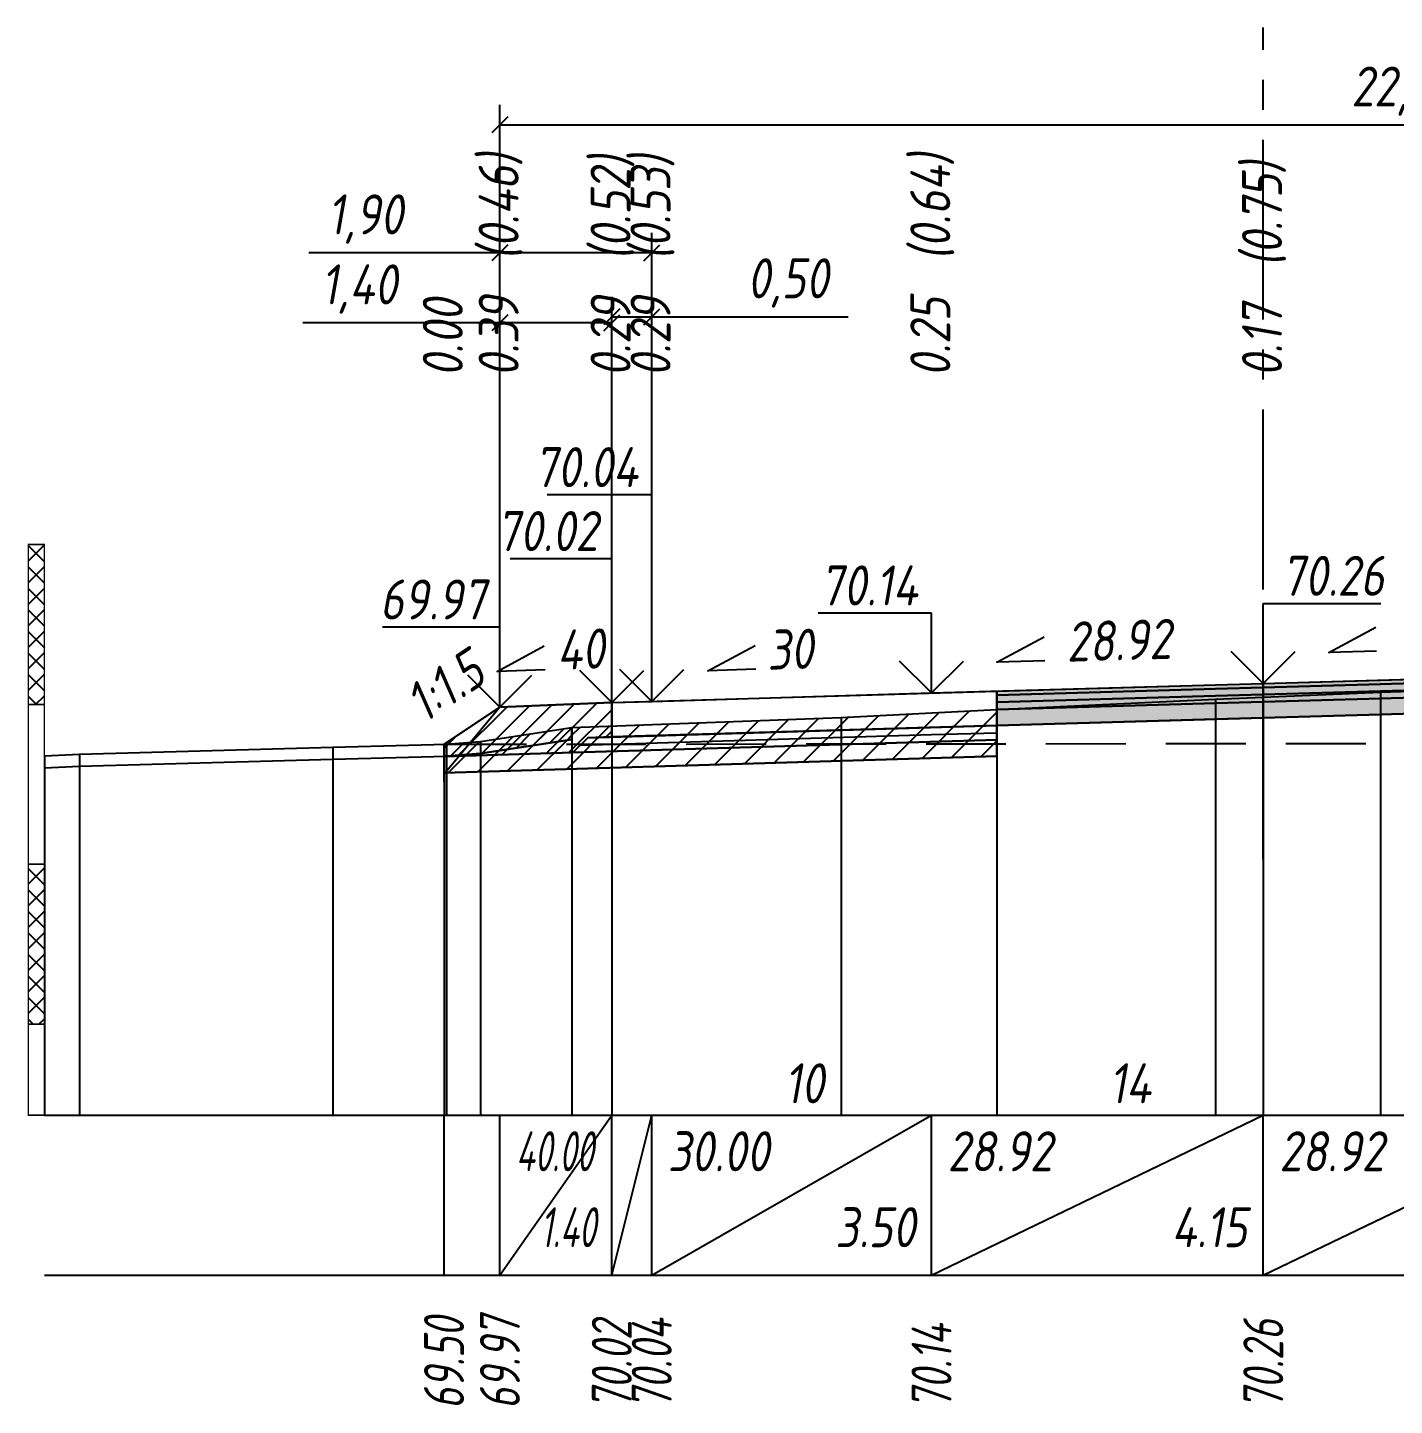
# Model space of a CAD drawing. Extents: x -717 to 1451, y -133302 to 233.
# Drawn here: x 78.9 to 164.4, y -37125.2 to -37039 of the extents above; entities that cross this region are included whole.
import ezdxf
from ezdxf.enums import TextEntityAlignment as Align

# ---------------------------------------------------------------- set-up
doc = ezdxf.new("R2010")
doc.units = 0
doc.linetypes.add('осевая2', pattern=[1.125, 0.75, -0.125, 0.125, -0.125])
doc.linetypes.add('штриховая', pattern=[0.75, 0.5, -0.25])
for name, color, linetype in [('Интерполированный поперечник', 2, 'Continuous'), ('Код_514', 1, 'Continuous'), ('Контур_0', 7, 'Continuous'), ('Контур_2521', 7, 'Continuous'), ('Контур_2564', 7, 'Continuous'), ('Контур_2660', 7, 'Continuous'), ('Контур_2665', 7, 'Continuous'), ('Контур_400', 7, 'Continuous'), ('Контур_508', 7, 'Continuous'), ('Контур_512', 7, 'Continuous'), ('Контур_513', 7, 'Continuous'), ('Контур_818', 7, 'Continuous'), ('Красный поперечник', 1, 'Continuous'), ('Линейка абсолютных высот', 7, 'Continuous'), ('Объём_2501', 7, 'Continuous'), ('Объём_2564', 7, 'Continuous'), ('Объём_2650', 7, 'Continuous'), ('Объём_2660', 7, 'Continuous'), ('Объём_2661', 7, 'Continuous'), ('Объём_2662', 7, 'Continuous'), ('Объём_2663', 7, 'Continuous'), ('Объём_2665', 7, 'Continuous'), ('Объём_2666', 7, 'Continuous'), ('Объём_2753', 7, 'Continuous'), ('Ось', 1, 'осевая2'), ('Откосы', 7, 'Continuous'), ('Отметки покрытия', 7, 'Continuous'), ('Рабочие отметки', 7, 'Continuous'), ('Рабочие отметки доп.', 7, 'Continuous'), ('Слои выравнивания', 7, 'Continuous'), ('Таблица', 7, 'Continuous'), ('Уклоны проезжей части', 7, 'Continuous'), ('Черный поперечник', 3, 'Continuous')]:
    doc.layers.add(name, color=color, linetype=linetype)
for name, color, linetype, true_color in [('Контур_2540', 2, 'Continuous', 0xffff00), ('Контур_2560', 2, 'Continuous', 0xffff00), ('Контур_2561', 7, 'Continuous', 0xff8040), ('Контур_2562', 3, 'Continuous', 0x00ff00), ('Контур_2563', 7, 'Continuous', 0xff8000), ('Контур_2570', 7, 'Continuous', 0x80ff00), ('Контур_2725', 7, 'Continuous', 0x323232), ('Контур_2736', 4, 'Continuous', 0x00ffff), ('Контур_2737', 4, 'Continuous', 0x00ffff), ('Контур_2738', 4, 'Continuous', 0x00ffff), ('Контур_2739', 4, 'Continuous', 0x00ffff), ('Контур_2741', 4, 'Continuous', 0x00ffff), ('Контур_2742', 4, 'Continuous', 0x00ffff), ('Контур_2743', 4, 'Continuous', 0x00ffff), ('Контур_2744', 7, 'Continuous', 0xa4ffff), ('Контур_2745', 7, 'Continuous', 0xa4ffff), ('Контур_2747', 4, 'Continuous', 0x00ffff), ('Контур_2748', 4, 'Continuous', 0x00ffff), ('Контур_2749', 4, 'Continuous', 0x00ffff), ('Контур_2750', 4, 'Continuous', 0x00ffff), ('Контур_2751', 4, 'Continuous', 0x00ffff), ('Контур_2752', 4, 'Continuous', 0x00ffff), ('Контур_2760', 7, 'Continuous', 0x323232), ('Контур_2761', 7, 'Continuous', 0x323232), ('Контур_2762', 7, 'Continuous', 0x323232), ('Контур_2763', 7, 'Continuous', 0x323232), ('Контур_402', 7, 'Continuous', 0xff6464), ('Контур_703', 4, 'Continuous', 0x00ffff), ('Контур_705', 4, 'Continuous', 0x00ffff), ('Контур_707', 4, 'Continuous', 0x00ffff), ('Контур_720', 131, 'Continuous', 0xaaffff), ('Объём_2500', 7, 'Continuous', 0xc0c0c0), ('Объём_2520', 7, 'Continuous', 0x80ffff), ('Объём_2540', 2, 'Continuous', 0xffff00), ('Объём_2560', 2, 'Continuous', 0xffff00), ('Объём_2561', 7, 'Continuous', 0xff8040), ('Объём_2562', 3, 'Continuous', 0x00ff00), ('Объём_2563', 7, 'Continuous', 0xff8000), ('Объём_2570', 7, 'Continuous', 0x80ff00), ('Объём_2600', 7, 'Continuous', 0x808000), ('Объём_2746', 2, 'Continuous', 0xffff00)]:
    doc.layers.add(name, color=color, linetype=linetype, true_color=true_color)
doc.styles.get("Standard").update_dxf_attribs({"font": 'txt', "height": 2.5})
doc.styles.add('М', font='romand.shx', dxfattribs={"width": 0.8, "oblique": 10, "height": 2.5})
doc.dimstyles.new('ISO-25', dxfattribs={"dimtxt": 2.5, "dimasz": 2.5, "dimexe": 1.25, "dimexo": 0.625, "dimtad": 1, "dimtxsty": 'Standard', "dimcen": 2.5, "dimadec": 0, "dimazin": 0, "dimtfac": 1, "dimtmove": 0, "dimatfit": 3, "dimfxl": 1, "dimarcsym": 0})
pattern_1 = [(45.0000013, (0, 0), (-0.67351924, 0.67351921), []), (135.0000003, (0, 0), (-0.673519222, -0.67351923), [])]

# ---------------------------------------------------------------- blocks, each defined once
blk = doc.blocks.new('_Oblique')
at = {"color": 0, "linetype": 'ByBlock', "lineweight": -2}
blk.add_line((-0.5, -0.5), (0.5, 0.5), dxfattribs=at)
blk = doc.blocks.new('*D866')
at = {"color": 0, "lineweight": -2, "transparency": 16777216}
for p, q in [((108.494, -37080.898), (108.494, -37056.173)), ((115.494, -37080.618), (115.494, -37056.173)), ((108.494, -37057.423), (96.158, -37057.423)), ((115.494, -37057.423), (108.494, -37057.423))]:
    blk.add_line(p, q, dxfattribs=at)
at = {"layer": 'Defpoints', "color": 0, "transparency": 16777216}
for p in [(115.494, -37057.423), (115.494, -37081.243), (108.494, -37081.523)]:
    blk.add_point(p, dxfattribs=at)
at = {"color": 0, "lineweight": -2, "transparency": 16777216, "rotation": 180}
blk.add_blockref('_Oblique', (108.494, -37057.423), dxfattribs=at)
at = {"color": 0, "lineweight": -2, "transparency": 16777216}
blk.add_blockref('_Oblique', (115.494, -37057.423), dxfattribs=at)
at = {"color": 0, "transparency": 16777216, "insert": (99.699, -37055.31), "char_height": 2.5, "width": 8.75, "attachment_point": 5, "style": 'М'}
blk.add_mtext('1,40', dxfattribs=at)
blk = doc.blocks.new('*D868')
at = {"color": 0, "lineweight": -2, "transparency": 16777216}
for p, q in [((115.494, -37080.618), (115.494, -37055.793)), ((117.994, -37080.543), (117.994, -37055.793)), ((115.494, -37057.043), (117.994, -37057.043)), ((117.994, -37057.043), (130.279, -37057.043))]:
    blk.add_line(p, q, dxfattribs=at)
at = {"layer": 'Defpoints', "color": 0, "transparency": 16777216}
for p in [(117.994, -37057.043), (115.494, -37081.243), (117.994, -37081.168)]:
    blk.add_point(p, dxfattribs=at)
at = {"color": 0, "lineweight": -2, "transparency": 16777216, "rotation": 180}
blk.add_blockref('_Oblique', (115.494, -37057.043), dxfattribs=at)
at = {"color": 0, "lineweight": -2, "transparency": 16777216}
blk.add_blockref('_Oblique', (117.994, -37057.043), dxfattribs=at)
at = {"color": 0, "transparency": 16777216, "insert": (126.517, -37054.93), "char_height": 2.5, "width": 9.16667, "attachment_point": 5, "style": 'М'}
blk.add_mtext('0,50', dxfattribs=at)
blk = doc.blocks.new('*D871')
at = {"color": 0, "lineweight": -2, "transparency": 16777216}
for p, q in [((108.494, -37080.898), (108.494, -37051.793)), ((117.994, -37080.543), (117.994, -37051.793)), ((108.494, -37053.043), (96.543, -37053.043)), ((117.994, -37053.043), (108.494, -37053.043))]:
    blk.add_line(p, q, dxfattribs=at)
at = {"layer": 'Defpoints', "color": 0, "transparency": 16777216}
for p in [(117.994, -37053.043), (117.994, -37081.168), (108.494, -37081.523)]:
    blk.add_point(p, dxfattribs=at)
at = {"color": 0, "lineweight": -2, "transparency": 16777216, "rotation": 180}
blk.add_blockref('_Oblique', (108.494, -37053.043), dxfattribs=at)
at = {"color": 0, "lineweight": -2, "transparency": 16777216}
blk.add_blockref('_Oblique', (117.994, -37053.043), dxfattribs=at)
at = {"color": 0, "transparency": 16777216, "insert": (100.083, -37050.93), "char_height": 2.5, "width": 8.75, "attachment_point": 5, "style": 'М'}
blk.add_mtext('1,90', dxfattribs=at)
blk = doc.blocks.new('*D872')
at = {"color": 0, "lineweight": -2, "transparency": 16777216}
for p, q in [((108.494, -37080.898), (108.494, -37043.793)), ((221.494, -37077.483), (221.494, -37043.793)), ((108.494, -37045.043), (221.494, -37045.043))]:
    blk.add_line(p, q, dxfattribs=at)
at = {"layer": 'Defpoints', "color": 0, "transparency": 16777216}
for p in [(221.494, -37045.043), (221.494, -37078.108), (108.494, -37081.523)]:
    blk.add_point(p, dxfattribs=at)
at = {"color": 0, "lineweight": -2, "transparency": 16777216, "rotation": 180}
blk.add_blockref('_Oblique', (108.494, -37045.043), dxfattribs=at)
at = {"color": 0, "lineweight": -2, "transparency": 16777216}
blk.add_blockref('_Oblique', (221.494, -37045.043), dxfattribs=at)
at = {"color": 0, "transparency": 16777216, "insert": (164.994, -37042.93), "char_height": 2.5, "width": 12.08333, "attachment_point": 5, "style": 'М'}
blk.add_mtext('22,60', dxfattribs=at)

msp = doc.modelspace()

# ---------------------------------------------------------------- hatches: boundary and pattern name
at = {"layer": 'Линейка абсолютных высот'}
h = msp.add_hatch(dxfattribs=at)
h.set_pattern_fill('ANSI37', scale=0.3, style=0)
h.set_pattern_definition(pattern_1)
h.paths.add_polyline_path([(80, -37081.297), (80, -37071.297), (79, -37071.297), (79, -37081.297)])
h = msp.add_hatch(dxfattribs=at)
h.set_pattern_fill('ANSI37', scale=0.3, style=0)
h.set_pattern_definition(pattern_1)
h.paths.add_polyline_path([(80, -37101.297), (80, -37091.297), (79, -37091.297), (79, -37101.297)])
at = {"layer": 'Объём_2563'}
h = msp.add_hatch(dxfattribs=at)
h.set_pattern_fill('ANSI31', color=256, scale=0.3)
h.paths.add_polyline_path([(108.494, -37081.461), (115.494, -37081.181), (115.494, -37083.331), (113.994, -37083.376), (113.066, -37084.304), (105, -37084.546), (105, -37083.79)])
at = {"layer": 'Объём_2570'}
h = msp.add_hatch(dxfattribs=at)
h.set_pattern_fill('ANSI31', color=256, scale=0.2)
h.paths.add_polyline_path([(112.998, -37083.499), (107.287, -37084.357), (105.151, -37084.536), (105, -37084.54), (105, -37083.79), (105.151, -37083.786), (107.287, -37083.607), (112.998, -37082.749)])
at = {"layer": 'Объём_2600'}
h = msp.add_hatch(dxfattribs=at)
h.set_pattern_fill('ANSI31', color=6, scale=0.4)
h.paths.add_polyline_path([(107.287, -37084.357), (112.998, -37083.499), (112.998, -37082.749), (129.843, -37082.113), (139.584, -37081.613), (139.584, -37084.531), (105, -37085.568), (105, -37084.54), (105.151, -37084.536)])
at = {"layer": 'Слои выравнивания'}
for color, points in [(2, [(156.244, -37079.981), (163.585, -37079.769), (174.007, -37079.467), (176.994, -37079.381), (181.732, -37079.239), (188.997, -37079.021), (188.997, -37079.271), (181.732, -37079.489), (176.994, -37079.631), (174.007, -37079.717), (163.585, -37080.019), (156.244, -37080.231)]), (3, [(156.244, -37080.231), (163.585, -37080.019), (174.007, -37079.717), (176.994, -37079.631), (181.732, -37079.489), (188.997, -37079.271), (188.997, -37079.721), (181.732, -37079.939), (176.994, -37080.081), (174.007, -37080.167), (163.585, -37080.469), (156.244, -37080.681)]), (2, [(139.584, -37080.463), (139.59, -37080.462), (153.263, -37080.067), (156.244, -37079.981), (156.244, -37080.231), (153.263, -37080.317), (139.59, -37080.712), (139.584, -37080.713)]), (3, [(139.584, -37080.713), (139.59, -37080.712), (153.263, -37080.317), (156.244, -37080.231), (156.244, -37080.681), (153.263, -37080.767), (139.59, -37081.162), (139.584, -37081.163)]), (4, [(156.244, -37080.681), (163.585, -37080.469), (174.007, -37080.167), (176.994, -37080.081), (181.732, -37079.939), (188.997, -37079.721), (188.997, -37080.171), (181.732, -37080.389), (176.994, -37080.531), (174.007, -37080.617), (163.585, -37080.919), (156.244, -37081.131)]), (5, [(156.244, -37081.131), (163.585, -37080.919), (174.007, -37080.617), (176.994, -37080.531), (181.732, -37080.389), (188.997, -37080.171), (188.997, -37081.171), (181.732, -37081.389), (176.994, -37081.531), (174.007, -37081.617), (163.585, -37081.919), (156.244, -37082.131)]), (4, [(139.584, -37081.163), (139.59, -37081.162), (153.263, -37080.767), (156.244, -37080.681), (156.244, -37081.131), (153.263, -37081.217), (139.59, -37081.612), (139.584, -37081.613)]), (5, [(139.584, -37081.613), (139.59, -37081.612), (153.263, -37081.217), (156.244, -37081.131), (156.244, -37082.131), (153.263, -37082.217), (139.59, -37082.612), (139.584, -37082.613)])]:
    msp.add_hatch(color=color, dxfattribs=at).paths.add_polyline_path(points)

# ---------------------------------------------------------------- linework, layer by layer
at = {"layer": 'Интерполированный поперечник', "linetype": 'штриховая', "ltscale": 10, "flags": 128}
msp.add_lwpolyline([(105.151, -37083.786), (215.779, -37083.692)], dxfattribs=at)
at = {"layer": 'Код_514'}
for p, q in [((105, -37117), (105, -37107)), ((108.494, -37117), (108.494, -37107)), ((108.494, -37117), (115.494, -37107)), ((115.494, -37117), (115.494, -37107)), ((115.494, -37117), (117.994, -37107)), ((117.994, -37117), (117.994, -37107)), ((117.994, -37117), (135.494, -37107)), ((135.494, -37117), (135.494, -37107)), ((135.494, -37117), (156.244, -37107)), ((156.244, -37117), (156.244, -37107)), ((156.244, -37117), (176.994, -37107))]:
    msp.add_line(p, q, dxfattribs=at)
at = {"layer": 'Контур_0', "flags": 128}
for points in [[(115.494, -37081.181), (139.584, -37080.463), (139.584, -37082.613), (115.494, -37083.331), (115.494, -37081.181), (115.494, -37081.181)], [(108.494, -37081.461), (105, -37083.79), (105, -37083.79), (105, -37083.79), (105, -37083.79), (105, -37083.79), (105, -37083.79), (105, -37083.79), (105, -37083.79), (105, -37083.79), (105, -37083.79), (105, -37083.79), (105, -37083.79), (105, -37083.79), (105, -37083.79), (105, -37086.145)], [(108.494, -37081.461), (105, -37083.79), (105, -37083.79), (105, -37083.79), (105, -37083.79), (105, -37083.79), (105, -37083.79), (105, -37083.79), (105, -37083.79), (105, -37083.79), (105, -37083.79), (105, -37083.79), (105, -37083.79), (105, -37083.79), (105, -37083.79), (105, -37086.145), (105, -37086.145), (105, -37083.79), (105, -37083.79), (105, -37083.79), (105, -37083.79), (105, -37083.79), (105, -37083.79), (105, -37083.79), (105, -37083.79), (105, -37083.79), (105, -37083.79), (105, -37083.79), (105, -37083.79), (105, -37083.79)], [(113.994, -37083.376), (139.584, -37082.613), (139.584, -37083.513), (113.066, -37084.304), (113.994, -37083.376), (113.994, -37083.376)], [(105, -37084.546), (113.066, -37084.304), (113.994, -37083.376), (115.494, -37083.331)]]:
    msp.add_lwpolyline(points, dxfattribs=at)
at = {"layer": 'Контур_2521', "color": 250, "flags": 128}
msp.add_lwpolyline([(113.53, -37083.84), (135.494, -37083.181), (139.584, -37083.063)], dxfattribs=at)
at = {"layer": 'Контур_2540', "flags": 128}
msp.add_lwpolyline([(113.066, -37084.304), (139.584, -37083.513), (139.584, -37084.531), (105, -37085.568), (105, -37084.546), (113.066, -37084.304), (113.066, -37084.304)], dxfattribs=at)
at = {"layer": 'Контур_2560', "flags": 128}
msp.add_lwpolyline([(108.494, -37081.461), (108.494, -37081.461), (108.494, -37081.461), (115.494, -37081.181)], dxfattribs=at)
at = {"layer": 'Контур_2561', "flags": 128}
msp.add_lwpolyline([(115.494, -37081.181), (115.494, -37081.181), (108.494, -37081.461), (108.494, -37081.461), (115.494, -37081.181)], dxfattribs=at)
at = {"layer": 'Контур_2562', "flags": 128}
msp.add_lwpolyline([(108.494, -37081.461), (108.494, -37081.461), (108.494, -37081.461), (108.494, -37081.461), (108.494, -37081.461)], dxfattribs=at)
at = {"layer": 'Контур_2563', "flags": 128}
msp.add_lwpolyline([(108.494, -37081.461), (115.494, -37081.181), (115.494, -37083.331), (113.994, -37083.376), (113.066, -37084.304), (105, -37084.546), (105, -37083.79), (108.494, -37081.461), (108.494, -37081.461)], dxfattribs=at)
at = {"layer": 'Контур_2564', "flags": 128}
msp.add_lwpolyline([(108.494, -37081.461), (115.494, -37081.181)], dxfattribs=at)
at = {"layer": 'Контур_2570', "flags": 128}
msp.add_lwpolyline([(80, -37085.258), (82.209, -37085.16), (98.045, -37084.723), (105.151, -37084.536), (105.151, -37084.536), (107.287, -37084.357), (112.998, -37083.499), (112.998, -37082.749), (129.843, -37082.113), (139.584, -37081.613), (153.263, -37080.975), (156.244, -37080.847), (163.585, -37080.53), (174.007, -37080.195)], dxfattribs=at)
at = {"layer": 'Контур_2660', "flags": 128}
msp.add_lwpolyline([(105, -37085.568), (139.584, -37084.531)], dxfattribs=at)
at = {"layer": 'Контур_2665', "flags": 128}
msp.add_lwpolyline([(108.494, -37081.461), (108.494, -37081.461)], dxfattribs=at)
at = {"layer": 'Контур_2725', "flags": 128}
msp.add_lwpolyline([(139.584, -37082.613), (139.59, -37082.612), (153.263, -37082.217), (156.244, -37082.131), (163.585, -37081.919), (174.007, -37081.617), (176.994, -37081.531), (181.732, -37081.389), (188.997, -37081.171)], dxfattribs=at)
at = {"layer": 'Контур_2736', "flags": 128}
msp.add_lwpolyline([(108.494, -37081.461), (105, -37083.79)], dxfattribs=at)
at = {"layer": 'Контур_2737', "flags": 128}
msp.add_lwpolyline([(105, -37083.79), (105, -37083.79)], dxfattribs=at)
at = {"layer": 'Контур_2738', "flags": 128}
msp.add_lwpolyline([(105, -37083.79), (105, -37083.79)], dxfattribs=at)
at = {"layer": 'Контур_2739', "flags": 128}
msp.add_lwpolyline([(105, -37083.79), (105, -37083.79)], dxfattribs=at)
at = {"layer": 'Контур_2741', "flags": 128}
msp.add_lwpolyline([(105, -37083.79), (105, -37083.79)], dxfattribs=at)
at = {"layer": 'Контур_2742', "flags": 128}
msp.add_lwpolyline([(105, -37083.79), (105, -37083.79)], dxfattribs=at)
at = {"layer": 'Контур_2743', "flags": 128}
msp.add_lwpolyline([(105, -37083.79), (105, -37083.79)], dxfattribs=at)
at = {"layer": 'Контур_2744', "flags": 128}
msp.add_lwpolyline([(105, -37083.79), (105, -37083.79)], dxfattribs=at)
msp.add_lwpolyline([(105, -37083.79), (105, -37083.79)], dxfattribs=at)
msp.add_lwpolyline([(105, -37083.79), (105, -37083.79)], dxfattribs=at)
msp.add_lwpolyline([(105, -37083.79), (105, -37083.79)], dxfattribs=at)
msp.add_lwpolyline([(105, -37083.79), (105, -37083.79)], dxfattribs=at)
msp.add_lwpolyline([(105, -37083.79), (105, -37083.79)], dxfattribs=at)
at = {"layer": 'Контур_2745', "flags": 128}
msp.add_lwpolyline([(105, -37083.79), (105, -37083.79)], dxfattribs=at)
msp.add_lwpolyline([(105, -37083.79), (105, -37083.79)], dxfattribs=at)
msp.add_lwpolyline([(105, -37083.79), (105, -37083.79)], dxfattribs=at)
msp.add_lwpolyline([(105, -37083.79), (105, -37083.79)], dxfattribs=at)
msp.add_lwpolyline([(105, -37083.79), (105, -37083.79)], dxfattribs=at)
msp.add_lwpolyline([(105, -37083.79), (105, -37083.79)], dxfattribs=at)
at = {"layer": 'Контур_2747', "flags": 128}
msp.add_lwpolyline([(105, -37083.79), (105, -37083.79)], dxfattribs=at)
at = {"layer": 'Контур_2748', "flags": 128}
msp.add_lwpolyline([(105, -37083.79), (105, -37083.79)], dxfattribs=at)
at = {"layer": 'Контур_2749', "flags": 128}
msp.add_lwpolyline([(105, -37083.79), (105, -37083.79)], dxfattribs=at)
at = {"layer": 'Контур_2750', "flags": 128}
msp.add_lwpolyline([(105, -37083.79), (105, -37083.79)], dxfattribs=at)
at = {"layer": 'Контур_2751', "flags": 128}
msp.add_lwpolyline([(105, -37083.79), (105, -37083.79)], dxfattribs=at)
at = {"layer": 'Контур_2752', "flags": 128}
msp.add_lwpolyline([(105, -37083.79), (105, -37083.79)], dxfattribs=at)
at = {"layer": 'Контур_2760', "flags": 128}
msp.add_lwpolyline([(139.584, -37080.463), (139.59, -37080.462), (153.263, -37080.067), (156.244, -37079.981), (163.585, -37079.769), (174.007, -37079.467), (176.994, -37079.381), (181.732, -37079.239), (188.997, -37079.021)], dxfattribs=at)
at = {"layer": 'Контур_2761', "flags": 128}
msp.add_lwpolyline([(139.584, -37080.713), (139.59, -37080.712), (153.263, -37080.317), (156.244, -37080.231), (163.585, -37080.019), (174.007, -37079.717), (176.994, -37079.631), (181.732, -37079.489), (188.997, -37079.271)], dxfattribs=at)
at = {"layer": 'Контур_2762', "flags": 128}
msp.add_lwpolyline([(139.584, -37081.163), (139.59, -37081.162), (153.263, -37080.767), (156.244, -37080.681), (163.585, -37080.469), (174.007, -37080.167), (176.994, -37080.081), (181.732, -37079.939), (188.997, -37079.721)], dxfattribs=at)
at = {"layer": 'Контур_2763', "flags": 128}
msp.add_lwpolyline([(139.584, -37081.613), (139.59, -37081.612), (153.263, -37081.217), (156.244, -37081.131), (163.585, -37080.919), (174.007, -37080.617), (176.994, -37080.531), (181.732, -37080.389), (188.997, -37080.171)], dxfattribs=at)
at = {"layer": 'Контур_400', "flags": 128}
for points in [[(156.244, -37079.981), (176.994, -37079.381), (194.494, -37078.856), (194.494, -37078.856), (194.494, -37078.856), (194.494, -37078.856), (211.994, -37078.331), (211.994, -37078.331), (214.494, -37078.256)], [(115.494, -37081.181), (117.994, -37081.106), (117.994, -37081.106), (117.994, -37081.106), (117.994, -37081.106), (117.994, -37081.106), (117.994, -37081.106), (135.494, -37080.581), (156.244, -37079.981)]]:
    msp.add_lwpolyline(points, dxfattribs=at)
at = {"layer": 'Контур_402', "flags": 128}
msp.add_lwpolyline([(105, -37085.568), (139.584, -37084.531), (139.584, -37082.613), (156.244, -37082.131), (176.994, -37081.531), (188.997, -37081.171), (188.997, -37085.013), (233.969, -37086.363)], dxfattribs=at)
at = {"layer": 'Контур_508', "flags": 128}
msp.add_lwpolyline([(105, -37085.568), (139.584, -37084.531), (139.584, -37082.613), (156.244, -37082.131), (176.994, -37081.531), (188.997, -37081.171), (188.997, -37085.013), (233.969, -37086.363), (234.925, -37087), (236.925, -37087), (241.458, -37083.978)], dxfattribs=at)
at = {"layer": 'Контур_512', "flags": 128}
msp.add_lwpolyline([(105, -37085.568), (139.584, -37084.531)], dxfattribs=at)
at = {"layer": 'Контур_513', "flags": 128}
msp.add_lwpolyline([(105, -37085.568), (139.584, -37084.531), (139.584, -37082.613), (156.244, -37082.131), (176.994, -37081.531), (188.997, -37081.171), (188.997, -37085.013), (233.969, -37086.363), (234.925, -37087), (236.925, -37087), (241.458, -37083.978)], dxfattribs=at)
at = {"layer": 'Контур_703', "flags": 128}
for points in [[(108.494, -37081.461), (105, -37083.79)], [(105, -37083.79), (105, -37086.145)]]:
    msp.add_lwpolyline(points, dxfattribs=at)
at = {"layer": 'Контур_705', "flags": 128}
msp.add_lwpolyline([(105, -37083.79), (105, -37083.79)], dxfattribs=at)
at = {"layer": 'Контур_707', "flags": 128}
msp.add_lwpolyline([(105, -37086.145), (105, -37083.79)], dxfattribs=at)
at = {"layer": 'Контур_720', "flags": 128}
msp.add_lwpolyline([(105, -37086.145), (105, -37086.145)], dxfattribs=at)
at = {"layer": 'Контур_818', "flags": 128}
msp.add_lwpolyline([(105, -37084.54), (105.151, -37084.536), (105.151, -37084.536), (107.287, -37084.357), (112.998, -37083.499), (112.998, -37082.749), (129.843, -37082.113), (139.584, -37081.613), (153.263, -37080.975), (156.244, -37080.847), (163.585, -37080.53), (174.007, -37080.195), (188.997, -37079.698), (199.999, -37080.401), (208.052, -37080.724), (208.052, -37081.474), (212.288, -37083.029), (215.779, -37084.442), (215.779, -37084.442), (224.221, -37083.998), (231.872, -37084.827), (241.458, -37084.728)], dxfattribs=at)
at = {"layer": 'Красный поперечник'}
for p, q in [((156.244, -37079.981), (176.994, -37079.381)), ((135.494, -37080.581), (156.244, -37079.981)), ((108.494, -37081.461), (115.494, -37081.181)), ((115.494, -37081.181), (117.994, -37081.106)), ((117.994, -37081.106), (135.494, -37080.581)), ((105, -37083.79), (108.494, -37081.461)), ((139.584, -37084.531), (139.584, -37107)), ((105, -37085.568), (105, -37107))]:
    msp.add_line(p, q, dxfattribs=at)
at = {"layer": 'Линейка абсолютных высот', "color": 7, "const_width": 0.1, "flags": 128}
for points in [[(80, -37081.297), (80, -37071.297), (79, -37071.297), (79, -37081.297), (80, -37081.297)], [(80, -37091.297), (80, -37081.297), (79, -37081.297), (79, -37091.297), (80, -37091.297)], [(80, -37101.297), (80, -37091.297), (79, -37091.297), (79, -37101.297), (80, -37101.297)], [(80, -37107), (80, -37101.297), (79, -37101.297), (79, -37107), (80, -37107)]]:
    msp.add_lwpolyline(points, dxfattribs=at)
at = {"layer": 'Объём_2500', "flags": 128}
msp.add_lwpolyline([(115.494, -37081.181), (139.584, -37080.463), (139.584, -37082.613), (115.494, -37083.331), (115.494, -37081.181), (115.494, -37081.181)], dxfattribs=at)
at = {"layer": 'Объём_2501', "flags": 128}
for points in [[(156.244, -37079.981), (176.994, -37079.381), (194.494, -37078.856), (194.494, -37078.856), (194.494, -37078.856), (194.494, -37078.856), (211.994, -37078.331), (211.994, -37078.331), (214.494, -37078.256)], [(115.494, -37081.181), (117.994, -37081.106), (117.994, -37081.106), (117.994, -37081.106), (117.994, -37081.106), (117.994, -37081.106), (117.994, -37081.106), (135.494, -37080.581), (156.244, -37079.981)]]:
    msp.add_lwpolyline(points, dxfattribs=at)
at = {"layer": 'Объём_2520', "color": 250, "flags": 128}
msp.add_lwpolyline([(113.994, -37083.376), (139.584, -37082.613), (139.584, -37083.513), (113.066, -37084.304), (113.994, -37083.376), (113.994, -37083.376)], dxfattribs=at)
at = {"layer": 'Объём_2540', "flags": 128}
msp.add_lwpolyline([(113.066, -37084.304), (139.584, -37083.513), (139.584, -37084.531), (105, -37085.568), (105, -37084.546), (113.066, -37084.304), (113.066, -37084.304)], dxfattribs=at)
at = {"layer": 'Объём_2560', "flags": 128}
msp.add_lwpolyline([(108.494, -37081.461), (108.494, -37081.461), (108.494, -37081.461), (115.494, -37081.181)], dxfattribs=at)
at = {"layer": 'Объём_2561', "flags": 128}
msp.add_lwpolyline([(115.494, -37081.181), (115.494, -37081.181), (108.494, -37081.461), (108.494, -37081.461), (115.494, -37081.181)], dxfattribs=at)
at = {"layer": 'Объём_2562', "flags": 128}
msp.add_lwpolyline([(108.494, -37081.461), (108.494, -37081.461), (108.494, -37081.461), (108.494, -37081.461), (108.494, -37081.461)], dxfattribs=at)
at = {"layer": 'Объём_2563', "color": 250, "flags": 128}
msp.add_lwpolyline([(108.494, -37081.461), (115.494, -37081.181), (115.494, -37083.331), (113.994, -37083.376), (113.066, -37084.304), (105, -37084.546), (105, -37083.79), (108.494, -37081.461), (108.494, -37081.461)], dxfattribs=at)
at = {"layer": 'Объём_2564', "flags": 128}
msp.add_lwpolyline([(108.494, -37081.461), (115.494, -37081.181)], dxfattribs=at)
at = {"layer": 'Объём_2570', "flags": 128}
msp.add_lwpolyline([(112.998, -37083.499), (107.287, -37084.357), (105.151, -37084.536), (105, -37084.54), (105, -37083.79), (105.151, -37083.786), (107.287, -37083.607), (112.998, -37082.749), (112.998, -37083.499), (112.998, -37083.499)], dxfattribs=at)
at = {"layer": 'Объём_2650', "color": 6, "flags": 128}
msp.add_lwpolyline([(107.287, -37084.357), (112.998, -37083.499), (112.998, -37082.749), (129.843, -37082.113), (139.584, -37081.613), (139.584, -37084.531), (105, -37085.568), (105, -37084.54), (105.151, -37084.536), (107.287, -37084.357), (107.287, -37084.357)], dxfattribs=at)
at = {"layer": 'Объём_2660', "flags": 128}
msp.add_lwpolyline([(105, -37085.568), (139.584, -37084.531)], dxfattribs=at)
at = {"layer": 'Объём_2661', "flags": 128}
msp.add_lwpolyline([(108.494, -37081.461), (105, -37083.79), (105, -37085.652)], dxfattribs=at)
at = {"layer": 'Объём_2662', "flags": 128}
msp.add_lwpolyline([(105, -37085.652), (105, -37083.79)], dxfattribs=at)
at = {"layer": 'Объём_2663', "flags": 128}
msp.add_lwpolyline([(105, -37085.652), (105, -37086.145), (105, -37085.652)], dxfattribs=at)
at = {"layer": 'Объём_2665', "flags": 128}
msp.add_lwpolyline([(108.494, -37081.461), (108.494, -37081.461)], dxfattribs=at)
at = {"layer": 'Объём_2666', "flags": 128}
msp.add_lwpolyline([(108.494, -37081.461), (105, -37085.652)], dxfattribs=at)
at = {"layer": 'Объём_2746', "flags": 128}
msp.add_lwpolyline([(105.151, -37084.536), (107.287, -37084.357), (112.998, -37083.499), (112.998, -37082.749), (129.843, -37082.113), (139.584, -37081.613), (139.584, -37084.531), (105, -37085.568), (105, -37084.54), (105.151, -37084.536), (105.151, -37084.536)], dxfattribs=at)
at = {"layer": 'Объём_2753', "flags": 128}
msp.add_lwpolyline([(139.584, -37080.463), (139.584, -37080.463)], dxfattribs=at)
at = {"layer": 'Ось', "ltscale": 15}
msp.add_line((156.244, -37090.971), (156.244, -37038.952), dxfattribs=at)
at = {"layer": 'Откосы', "color": 1, "flags": 128}
for points in [[(163.335, -37077.966), (160.337, -37078.052), (163.292, -37076.466)], [(111.326, -37079.124), (108.328, -37079.244), (111.266, -37077.625)], [(124.509, -37079.1), (121.51, -37079.19), (124.464, -37077.601)], [(142.585, -37078.566), (139.587, -37078.652), (142.542, -37077.066)]]:
    msp.add_lwpolyline(points, dxfattribs=at)
at = {"layer": 'Отметки покрытия', "color": 1}
for p, q in [((117.994, -37068.181), (111.444, -37068.181)), ((117.994, -37081.106), (117.994, -37068.181)), ((115.494, -37072.181), (109.144, -37072.181)), ((115.494, -37081.181), (115.494, -37072.181)), ((156.244, -37079.981), (156.244, -37074.981)), ((156.244, -37074.981), (163.594, -37074.981)), ((135.494, -37075.581), (128.394, -37075.581)), ((135.494, -37080.581), (135.494, -37075.581)), ((108.494, -37076.461), (101.144, -37076.461)), ((108.494, -37081.461), (108.494, -37076.461)), ((135.494, -37080.581), (133.494, -37078.581)), ((135.494, -37080.581), (137.494, -37078.581)), ((156.244, -37079.981), (154.244, -37077.981)), ((156.244, -37079.981), (158.244, -37077.981)), ((108.494, -37081.461), (106.494, -37079.461)), ((108.494, -37081.461), (110.494, -37079.461)), ((115.494, -37081.181), (113.494, -37079.181)), ((115.494, -37081.181), (117.494, -37079.181)), ((117.994, -37081.106), (115.994, -37079.106)), ((117.994, -37081.106), (119.994, -37079.106))]:
    msp.add_line(p, q, dxfattribs=at)
at = {"layer": 'Слои выравнивания'}
for p, q in [((156.244, -37079.981), (156.244, -37107)), ((115.494, -37081.181), (115.494, -37107)), ((139.584, -37080.463), (139.584, -37107))]:
    msp.add_line(p, q, dxfattribs=at)
at = {"layer": 'Слои выравнивания', "color": 2, "flags": 128}
for points in [[(156.244, -37079.981), (163.585, -37079.769), (174.007, -37079.467), (176.994, -37079.381), (181.732, -37079.239), (188.997, -37079.021), (188.997, -37079.271), (181.732, -37079.489), (176.994, -37079.631), (174.007, -37079.717), (163.585, -37080.019), (156.244, -37080.231)], [(139.584, -37080.463), (139.59, -37080.462), (153.263, -37080.067), (156.244, -37079.981), (156.244, -37080.231), (153.263, -37080.317), (139.59, -37080.712), (139.584, -37080.713)]]:
    msp.add_lwpolyline(points, close=True, dxfattribs=at)
at = {"layer": 'Слои выравнивания', "color": 3, "flags": 128}
for points in [[(156.244, -37080.231), (163.585, -37080.019), (174.007, -37079.717), (176.994, -37079.631), (181.732, -37079.489), (188.997, -37079.271), (188.997, -37079.721), (181.732, -37079.939), (176.994, -37080.081), (174.007, -37080.167), (163.585, -37080.469), (156.244, -37080.681)], [(139.584, -37080.713), (139.59, -37080.712), (153.263, -37080.317), (156.244, -37080.231), (156.244, -37080.681), (153.263, -37080.767), (139.59, -37081.162), (139.584, -37081.163)]]:
    msp.add_lwpolyline(points, close=True, dxfattribs=at)
at = {"layer": 'Слои выравнивания', "color": 4, "flags": 128}
for points in [[(156.244, -37080.681), (163.585, -37080.469), (174.007, -37080.167), (176.994, -37080.081), (181.732, -37079.939), (188.997, -37079.721), (188.997, -37080.171), (181.732, -37080.389), (176.994, -37080.531), (174.007, -37080.617), (163.585, -37080.919), (156.244, -37081.131)], [(139.584, -37081.163), (139.59, -37081.162), (153.263, -37080.767), (156.244, -37080.681), (156.244, -37081.131), (153.263, -37081.217), (139.59, -37081.612), (139.584, -37081.613)]]:
    msp.add_lwpolyline(points, close=True, dxfattribs=at)
at = {"layer": 'Слои выравнивания', "color": 5, "flags": 128}
for points in [[(156.244, -37081.131), (163.585, -37080.919), (174.007, -37080.617), (176.994, -37080.531), (181.732, -37080.389), (188.997, -37080.171), (188.997, -37081.171), (181.732, -37081.389), (176.994, -37081.531), (174.007, -37081.617), (163.585, -37081.919), (156.244, -37082.131)], [(139.584, -37081.613), (139.59, -37081.612), (153.263, -37081.217), (156.244, -37081.131), (156.244, -37082.131), (153.263, -37082.217), (139.59, -37082.612), (139.584, -37082.613)]]:
    msp.add_lwpolyline(points, close=True, dxfattribs=at)
at = {"layer": 'Таблица'}
for p, q in [((80, -37107), (266.458, -37107)), ((80, -37117), (266.458, -37117))]:
    msp.add_line(p, q, dxfattribs=at)
at = {"layer": 'Черный поперечник', "color": 7}
for p, q in [((153.263, -37080.975), (153.263, -37107)), ((156.244, -37080.847), (156.244, -37107)), ((163.585, -37080.53), (163.585, -37107)), ((129.843, -37082.113), (129.843, -37107)), ((139.584, -37081.613), (139.584, -37107)), ((112.998, -37082.749), (112.998, -37107)), ((105.151, -37083.786), (105.151, -37107)), ((107.287, -37083.607), (107.287, -37107)), ((80, -37084.508), (80, -37107)), ((82.209, -37084.41), (82.209, -37107)), ((98.045, -37083.973), (98.045, -37107))]:
    msp.add_line(p, q, dxfattribs=at)
at = {"layer": 'Черный поперечник', "flags": 128}
msp.add_lwpolyline([(80, -37084.508), (82.209, -37084.41), (98.045, -37083.973), (105.151, -37083.786), (107.287, -37083.607), (112.998, -37082.749), (129.843, -37082.113), (139.584, -37081.613), (153.263, -37080.975), (156.244, -37080.847), (163.585, -37080.53), (174.007, -37080.195), (188.997, -37079.698), (199.999, -37080.401), (208.052, -37080.724), (212.288, -37082.279), (215.779, -37083.692), (224.221, -37083.248), (231.872, -37084.077), (242.891, -37083.964), (266.458, -37083.954)], dxfattribs=at)

# ---------------------------------------------------------------- texts
at = {"layer": 'Код_514', "style": 'М', "oblique": 10}
for s, width, p in [('40.00', 0.6, (109.494, -37108)), ('30.00', 0.8, (118.994, -37108)), ('28.92', 0.8, (136.494, -37108)), ('28.92', 0.8, (157.244, -37108))]:
    msp.add_text(s, height=2.5, dxfattribs=dict(at, width=width)).set_placement(p, align=Align.TOP_LEFT)
for s, width, p in [('1.40', 0.6, (114.494, -37116)), ('3.50', 0.8, (134.494, -37116)), ('4.15', 0.8, (155.244, -37116))]:
    msp.add_text(s, height=2.5, dxfattribs=dict(at, width=width)).set_placement(p, align=Align.BOTTOM_RIGHT)
at = {"layer": 'Код_514', "style": 'М', "oblique": 10, "width": 0.7}
for s, p in [('69.50', (105, -37125.382)), ('69.97', (108.494, -37125.382)), ('70.02', (115.494, -37125.382)), ('70.04', (117.994, -37125.382)), ('70.14', (135.494, -37125.382)), ('70.26', (156.244, -37125.382))]:
    msp.add_text(s, height=2.5, rotation=90, dxfattribs=at).set_placement(p, align=Align.MIDDLE_LEFT)
at = {"layer": 'Отметки покрытия', "color": 1, "style": 'М', "oblique": 10, "width": 0.8}
for s, p in [('70.04', (117.135, -37068.45)), ('70.02', (114.635, -37072.45)), ('70.14', (134.635, -37075.85)), ('69.97', (107.635, -37076.73))]:
    msp.add_text(s, height=2.5, dxfattribs=at).set_placement(p, align=Align.BOTTOM_RIGHT)
msp.add_text('70.26', height=2.5, dxfattribs=at).set_placement((157.385, -37075.25), align=Align.BOTTOM_LEFT)
at = {"layer": 'Рабочие отметки', "color": 1, "style": 'М', "oblique": 10, "width": 0.8}
for s, p in [('0.00', (104.922, -37060.796)), ('0.39', (108.416, -37060.796)), ('0.29', (115.416, -37060.796)), ('0.29', (117.916, -37060.796)), ('0.25', (135.416, -37060.796)), ('0.17', (156.166, -37060.796))]:
    msp.add_text(s, height=2.5, rotation=90, dxfattribs=at).set_placement(p, align=Align.MIDDLE_LEFT)
at = {"layer": 'Рабочие отметки доп.', "color": 1, "style": 'М', "oblique": 10, "width": 0.8}
for s, p in [('(0.46)', (108.416, -37053.496)), ('(0.53)', (117.916, -37053.496)), ('(0.64)', (135.416, -37053.496)), ('(0.52)', (115.416, -37053.496)), ('(0.75)', (156.166, -37053.896))]:
    msp.add_text(s, height=2.5, rotation=90, dxfattribs=at).set_placement(p, align=Align.MIDDLE_LEFT)
at = {"layer": 'Слои выравнивания', "style": 'М', "oblique": 10, "width": 0.8}
for s, p in [('10', (127.539, -37107)), ('14', (147.914, -37107))]:
    msp.add_text(s, height=2.5, dxfattribs=at).set_placement(p, align=Align.BOTTOM_CENTER)
at = {"layer": 'Уклоны проезжей части', "color": 1, "style": 'М', "oblique": 10, "width": 0.8}
for s, rotation, p in [('28.92', 1.65628, (147.27, -37079.281)), ('40', 2.29061, (113.63, -37079.84)), ('30', 1.71836, (126.714, -37079.844)), ('1:1.5', 33.69007, (106.192, -37081.794))]:
    msp.add_text(s, height=2.5, rotation=rotation, dxfattribs=at).set_placement(p, align=Align.BOTTOM_CENTER)

# ---------------------------------------------------------------- dimensions: what is measured, and where the dimension line sits
at = {"color": 5}
dim = msp.add_linear_dim(base=(221.494, -37045.043), p1=(108.494, -37081.523), p2=(221.494, -37078.108), angle=180, dimstyle='ISO-25', override={"dimasz": 1, "dimlfac": 0.2, "dimzin": 0, "dimtxsty": 'М', "dimblk1": 'Oblique', "dimblk2": 'Oblique', "dimsah": 1}, dxfattribs=at)
dim.commit()
dim.dimension.update_dxf_attribs({"geometry": '*D872', "text_midpoint": (164.994, -37042.93)})
for base, p1, p2, picture, middle in [((117.994, -37053.043), (108.494, -37081.523), (117.994, -37081.168), '*D871', (100.083, -37053.043)), ((115.494, -37057.423), (108.494, -37081.523), (115.494, -37081.243), '*D866', (99.699, -37057.423)), ((117.994, -37057.043), (115.494, -37081.243), (117.994, -37081.168), '*D868', (126.517, -37057.043))]:
    dim = msp.add_linear_dim(base=base, p1=p1, p2=p2, angle=180, dimstyle='ISO-25', override={"dimasz": 1, "dimlfac": 0.2, "dimzin": 0, "dimtxsty": 'М', "dimblk1": 'Oblique', "dimblk2": 'Oblique', "dimsah": 1}, dxfattribs=at)
    dim.commit()
    dim.dimension.update_dxf_attribs({"geometry": picture, "text_midpoint": middle, "dimtype": 160})

doc.saveas('drawing.dxf')
